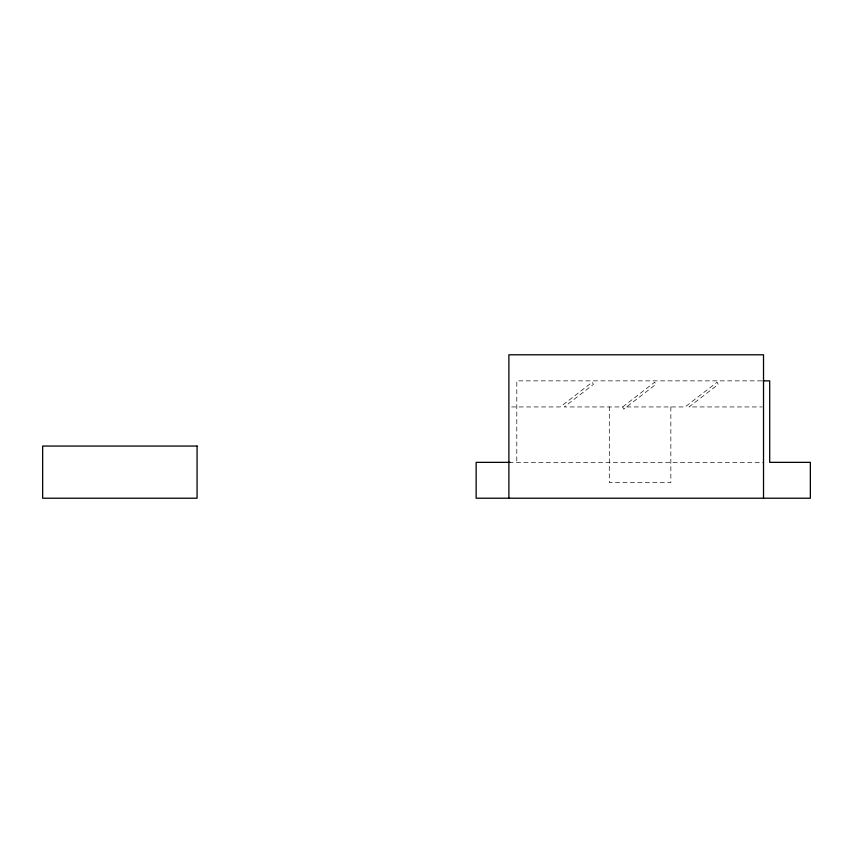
<?xml version="1.0" encoding="UTF-8"?>
<svg xmlns="http://www.w3.org/2000/svg" width="853" height="853" viewBox="0 0 853 853"><rect width="100%" height="100%" fill="white"/><g stroke="black" fill="none" stroke-linecap="round" stroke-linejoin="round"><path stroke-width="0.64" stroke-dasharray="4.26 3.2" d="M622.679 406.945L654.709 382.187L655.797 384.415L623.778 409.163L622.679 406.945L564.238 406.945L593.389 384.415L592.302 382.187L560.272 406.945L508.889 406.945M761.708 380.864L516.801 380.864L516.801 462.358M626.646 406.945L685.098 406.945L717.117 382.187L718.205 384.415L689.053 406.945L762.198 406.945M508.889 462.358L763.52 462.358M670.853 406.945L670.853 482.563L609.298 482.563L609.298 406.945"/><path stroke-width="1.28" d="M763.04 380.864L769.694 380.864L769.694 462.358L810.35 462.358L810.35 498.216L476.145 498.216L476.145 462.358L510.243 462.358M763.52 498.216L763.52 354.784L508.889 354.784L508.889 498.216M197.075 446.055L42.65 446.055L42.65 498.216L197.075 498.216L197.075 446.055"/></g></svg>
